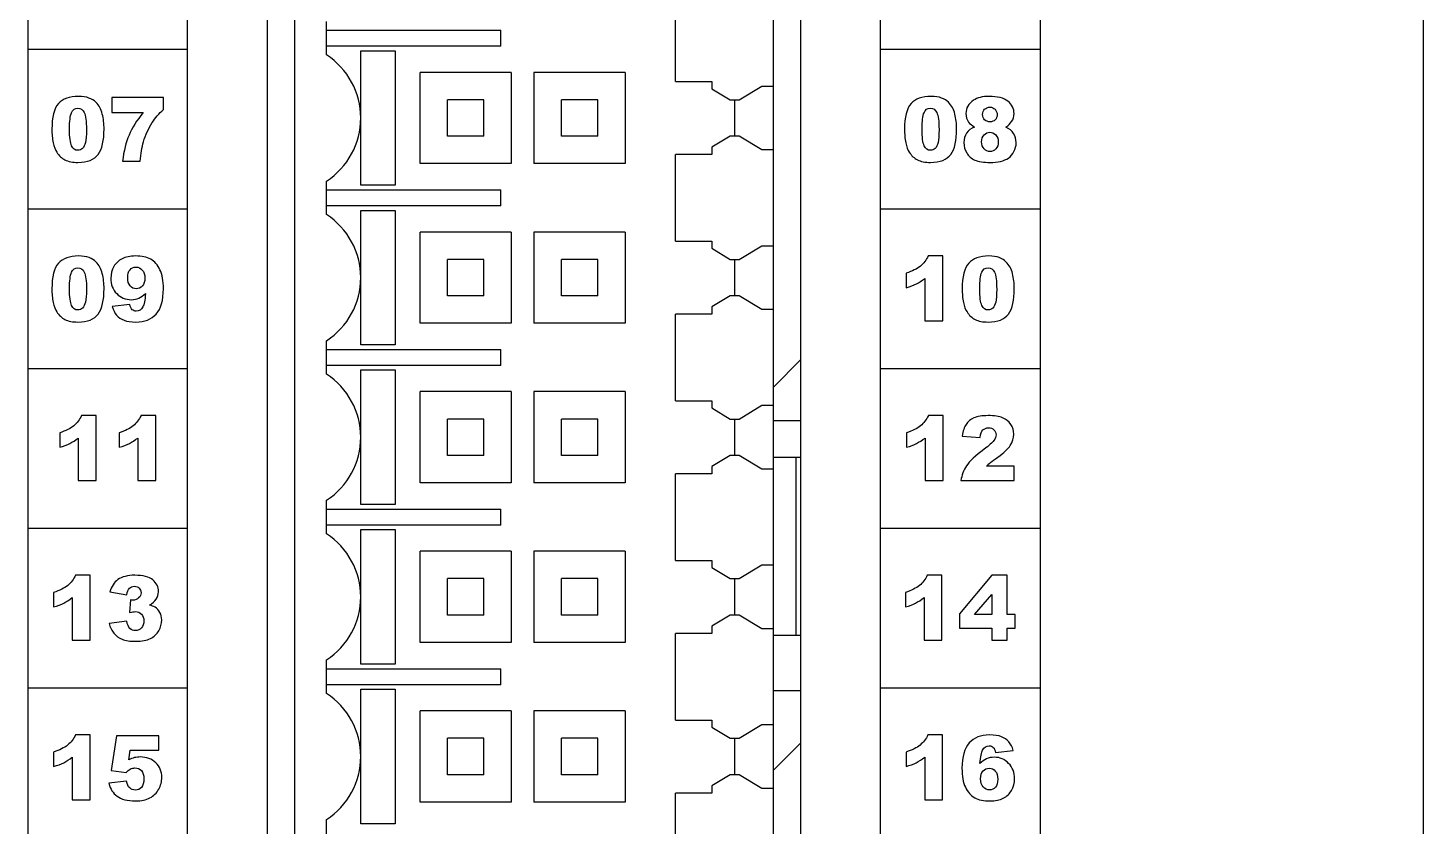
# Model space of a CAD drawing. Header units: millimetres. Extents: x 105 to 171, y 33 to 163.
# Drawn here: x 140.37 to 170.97, y 97.59 to 115.09 of the extents above; entities that cross this region are included whole.
import ezdxf

# ---------------------------------------------------------------- set-up
doc = ezdxf.new("R2010")
doc.units = ezdxf.units.MM
doc.header["$LTSCALE"] = 16.335
doc.layers.get('0').update_dxf_attribs({"linetype": 'CONTINUOUS'})

msp = doc.modelspace()

# ---------------------------------------------------------------- linework, layer by layer
at = {"linetype": 'Continuous'}
for p, q in [((146.219, 128.861), (146.219, 48.361)), ((156.719, 48.361), (156.719, 128.861)), ((145.619, 128.161), (145.619, 48.561)), ((157.319, 48.561), (157.319, 128.161)), ((140.369, 125.111), (140.369, 51.611)), ((143.869, 51.611), (143.869, 125.111)), ((159.069, 51.611), (159.069, 125.111)), ((162.569, 125.111), (162.569, 51.611)), ((170.969, 124.511), (170.969, 38.611)), ((154.569, 113.911), (154.569, 115.811)), ((146.919, 114.494), (146.919, 115.228)), ((146.919, 115.036), (150.744, 115.036)), ((150.744, 114.686), (150.744, 115.036)), ((143.869, 114.611), (140.369, 114.611)), ((150.744, 114.686), (146.919, 114.686)), ((147.669, 113.115), (147.669, 114.586)), ((147.669, 114.586), (148.421, 114.586)), ((148.421, 114.586), (148.421, 111.636)), ((162.569, 114.611), (159.069, 114.611)), ((148.969, 112.111), (148.969, 114.111)), ((150.969, 114.111), (148.969, 114.111)), ((150.969, 114.111), (150.969, 112.111)), ((151.469, 114.111), (151.469, 112.111)), ((153.469, 114.111), (151.469, 114.111)), ((153.469, 114.111), (153.469, 112.111)), ((154.569, 113.911), (155.37, 113.911)), ((155.37, 113.911), (155.369, 113.753)), ((142.207, 113.561), (142.207, 113.232)), ((143.343, 113.561), (142.207, 113.561)), ((143.343, 113.298), (143.343, 113.561)), ((155.369, 113.753), (155.772, 113.511)), ((155.969, 113.511), (156.469, 113.811)), ((156.469, 113.811), (156.719, 113.811)), ((142.207, 113.232), (142.898, 113.232)), ((149.569, 112.711), (149.569, 113.511)), ((150.369, 113.511), (149.569, 113.511)), ((150.369, 112.711), (150.369, 113.511)), ((152.069, 112.711), (152.069, 113.511)), ((152.869, 113.511), (152.069, 113.511)), ((152.869, 112.711), (152.869, 113.511)), ((155.772, 113.511), (155.969, 113.511)), ((155.869, 113.511), (155.869, 112.711)), ((147.669, 111.636), (147.669, 113.107)), ((150.369, 112.711), (149.569, 112.711)), ((152.869, 112.711), (152.069, 112.711)), ((155.772, 112.711), (155.369, 112.468)), ((155.969, 112.711), (155.772, 112.711)), ((156.469, 112.41), (155.969, 112.711)), ((155.37, 112.311), (154.569, 112.311)), ((154.569, 110.411), (154.569, 112.311)), ((155.369, 112.468), (155.37, 112.311)), ((156.719, 112.41), (156.469, 112.41)), ((142.443, 112.161), (142.831, 112.161)), ((150.969, 112.111), (148.969, 112.111)), ((153.469, 112.111), (151.469, 112.111)), ((146.919, 110.994), (146.919, 111.728)), ((146.919, 111.536), (150.744, 111.536)), ((148.421, 111.636), (147.669, 111.636)), ((150.744, 111.186), (150.744, 111.536)), ((143.869, 111.111), (140.369, 111.111)), ((150.744, 111.186), (146.919, 111.186)), ((147.669, 109.615), (147.669, 111.086)), ((147.669, 111.086), (148.421, 111.086)), ((148.421, 111.086), (148.421, 108.136)), ((162.569, 111.111), (159.069, 111.111)), ((148.969, 108.611), (148.969, 110.611)), ((150.969, 110.611), (148.969, 110.611)), ((150.969, 110.611), (150.969, 108.611)), ((151.469, 110.611), (151.469, 108.611)), ((153.469, 110.611), (151.469, 110.611)), ((153.469, 110.611), (153.469, 108.611)), ((154.569, 110.411), (155.37, 110.411)), ((155.37, 110.411), (155.369, 110.253)), ((155.369, 110.253), (155.772, 110.011)), ((155.969, 110.011), (156.469, 110.311)), ((156.469, 110.311), (156.719, 110.311)), ((149.569, 109.211), (149.569, 110.011)), ((150.369, 110.011), (149.569, 110.011)), ((150.369, 109.211), (150.369, 110.011)), ((152.069, 109.211), (152.069, 110.011)), ((152.869, 110.011), (152.069, 110.011)), ((152.869, 109.211), (152.869, 110.011)), ((155.772, 110.011), (155.969, 110.011)), ((155.869, 110.011), (155.869, 109.211)), ((160.437, 110.085), (160.115, 110.085)), ((160.437, 108.661), (160.437, 110.085)), ((147.669, 108.136), (147.669, 109.607)), ((159.635, 109.709), (159.635, 109.39)), ((160.043, 109.594), (160.043, 108.661)), ((142.605, 109.024), (142.218, 108.975)), ((150.369, 109.211), (149.569, 109.211)), ((152.869, 109.211), (152.069, 109.211)), ((155.772, 109.211), (155.369, 108.968)), ((155.369, 108.968), (155.37, 108.811)), ((155.969, 109.211), (155.772, 109.211)), ((156.469, 108.91), (155.969, 109.211)), ((155.37, 108.811), (154.569, 108.811)), ((154.569, 106.911), (154.569, 108.811)), ((156.719, 108.91), (156.469, 108.91)), ((160.043, 108.661), (160.437, 108.661)), ((150.969, 108.611), (148.969, 108.611)), ((153.469, 108.611), (151.469, 108.611)), ((146.919, 107.494), (146.919, 108.228)), ((146.919, 108.036), (150.744, 108.036)), ((148.421, 108.136), (147.669, 108.136)), ((150.744, 107.686), (150.744, 108.036)), ((156.719, 107.212), (157.319, 107.812)), ((143.869, 107.611), (140.369, 107.611)), ((150.744, 107.686), (146.919, 107.686)), ((147.669, 106.115), (147.669, 107.586)), ((147.669, 107.586), (148.421, 107.586)), ((148.421, 107.586), (148.421, 104.636)), ((162.569, 107.611), (159.069, 107.611)), ((150.969, 107.111), (148.969, 107.111)), ((148.969, 105.111), (148.969, 107.111)), ((150.969, 107.111), (150.969, 105.111)), ((153.469, 107.111), (151.469, 107.111)), ((151.469, 107.111), (151.469, 105.111)), ((153.469, 107.111), (153.469, 105.111)), ((154.569, 106.911), (155.37, 106.911)), ((155.37, 106.911), (155.369, 106.753)), ((155.969, 106.511), (156.469, 106.811)), ((156.469, 106.811), (156.719, 106.811)), ((141.868, 106.585), (141.546, 106.585)), ((141.868, 105.161), (141.868, 106.585)), ((143.173, 106.585), (142.851, 106.585)), ((143.173, 105.161), (143.173, 106.585)), ((150.369, 106.511), (149.569, 106.511)), ((149.569, 105.711), (149.569, 106.511)), ((150.369, 105.711), (150.369, 106.511)), ((152.869, 106.511), (152.069, 106.511)), ((152.069, 105.711), (152.069, 106.511)), ((152.869, 105.711), (152.869, 106.511)), ((155.369, 106.753), (155.772, 106.511)), ((155.772, 106.511), (155.969, 106.511)), ((155.869, 106.511), (155.869, 105.711)), ((160.44, 106.585), (160.118, 106.585)), ((160.44, 105.161), (160.44, 106.585)), ((141.066, 106.209), (141.066, 105.89)), ((142.37, 106.209), (142.37, 105.89)), ((157.319, 106.471), (156.719, 106.471)), ((159.637, 106.209), (159.637, 105.89)), ((141.475, 106.094), (141.475, 105.161)), ((142.779, 106.094), (142.779, 105.161)), ((147.669, 104.636), (147.669, 106.107)), ((160.046, 106.094), (160.046, 105.161)), ((160.863, 106.138), (161.252, 106.106)), ((150.369, 105.711), (149.569, 105.711)), ((152.869, 105.711), (152.069, 105.711)), ((155.772, 105.711), (155.369, 105.468)), ((155.969, 105.711), (155.772, 105.711)), ((156.469, 105.41), (155.969, 105.711)), ((156.719, 105.671), (157.319, 105.671)), ((157.219, 101.771), (157.219, 105.671)), ((155.37, 105.311), (154.569, 105.311)), ((154.569, 103.411), (154.569, 105.311)), ((155.369, 105.468), (155.37, 105.311)), ((156.719, 105.41), (156.469, 105.41)), ((162.001, 105.478), (161.394, 105.478)), ((162.001, 105.161), (162.001, 105.478)), ((141.475, 105.161), (141.868, 105.161)), ((142.779, 105.161), (143.173, 105.161)), ((150.969, 105.111), (148.969, 105.111)), ((153.469, 105.111), (151.469, 105.111)), ((160.046, 105.161), (160.44, 105.161)), ((160.834, 105.161), (162.001, 105.161)), ((146.919, 103.994), (146.919, 104.728)), ((146.919, 104.536), (150.744, 104.536)), ((148.421, 104.636), (147.669, 104.636)), ((150.744, 104.186), (150.744, 104.536)), ((143.869, 104.111), (140.369, 104.111)), ((150.744, 104.186), (146.919, 104.186)), ((147.669, 102.615), (147.669, 104.086)), ((147.669, 104.086), (148.421, 104.086)), ((148.421, 104.086), (148.421, 101.136)), ((162.569, 104.111), (159.069, 104.111)), ((150.969, 103.611), (148.969, 103.611)), ((148.969, 101.611), (148.969, 103.611)), ((150.969, 103.611), (150.969, 101.611)), ((153.469, 103.611), (151.469, 103.611)), ((151.469, 103.611), (151.469, 101.611)), ((153.469, 103.611), (153.469, 101.611)), ((154.569, 103.411), (155.37, 103.411)), ((155.37, 103.411), (155.369, 103.253)), ((155.369, 103.253), (155.772, 103.011)), ((155.969, 103.011), (156.469, 103.311)), ((156.469, 103.311), (156.719, 103.311)), ((141.736, 103.085), (141.414, 103.085)), ((141.736, 101.661), (141.736, 103.085)), ((150.369, 103.011), (149.569, 103.011)), ((149.569, 102.211), (149.569, 103.011)), ((150.369, 102.211), (150.369, 103.011)), ((152.869, 103.011), (152.069, 103.011)), ((152.069, 102.211), (152.069, 103.011)), ((152.869, 102.211), (152.869, 103.011)), ((155.772, 103.011), (155.969, 103.011)), ((155.869, 103.011), (155.869, 102.211)), ((160.417, 103.085), (160.095, 103.085)), ((160.417, 101.661), (160.417, 103.085)), ((161.509, 103.085), (160.8, 102.242)), ((161.848, 103.085), (161.509, 103.085)), ((161.848, 102.224), (161.848, 103.085)), ((140.934, 102.709), (140.934, 102.39)), ((141.343, 102.594), (141.343, 101.661)), ((142.169, 102.722), (142.537, 102.656)), ((142.621, 102.543), (142.601, 102.265)), ((147.669, 101.136), (147.669, 102.607)), ((159.615, 102.709), (159.615, 102.39)), ((160.024, 102.594), (160.024, 101.661)), ((161.133, 102.224), (161.509, 102.664)), ((161.509, 102.664), (161.509, 102.224)), ((150.369, 102.211), (149.569, 102.211)), ((152.869, 102.211), (152.069, 102.211)), ((155.772, 102.211), (155.369, 101.968)), ((155.969, 102.211), (155.772, 102.211)), ((156.469, 101.91), (155.969, 102.211)), ((160.8, 102.242), (160.8, 101.922)), ((161.509, 102.224), (161.133, 102.224)), ((162.023, 102.224), (161.848, 102.224)), ((162.023, 101.922), (162.023, 102.224)), ((142.537, 102.082), (142.148, 102.03)), ((155.369, 101.968), (155.37, 101.811)), ((156.719, 101.91), (156.469, 101.91)), ((160.8, 101.922), (161.509, 101.922)), ((161.509, 101.922), (161.509, 101.661)), ((161.848, 101.922), (162.023, 101.922)), ((161.848, 101.661), (161.848, 101.922)), ((141.343, 101.661), (141.736, 101.661)), ((150.969, 101.611), (148.969, 101.611)), ((153.469, 101.611), (151.469, 101.611)), ((155.37, 101.811), (154.569, 101.811)), ((154.569, 99.911), (154.569, 101.811)), ((156.719, 101.771), (157.319, 101.771)), ((160.024, 101.661), (160.417, 101.661)), ((161.509, 101.661), (161.848, 101.661)), ((146.919, 100.494), (146.919, 101.228)), ((146.919, 101.036), (150.744, 101.036)), ((148.421, 101.136), (147.669, 101.136)), ((150.744, 100.686), (150.744, 101.036)), ((150.744, 100.686), (146.919, 100.686)), ((143.869, 100.611), (140.369, 100.611)), ((147.669, 100.586), (148.421, 100.586)), ((147.669, 99.115), (147.669, 100.586)), ((148.421, 100.586), (148.421, 97.636)), ((156.719, 100.561), (157.319, 100.561)), ((162.569, 100.611), (159.069, 100.611)), ((150.969, 100.111), (148.969, 100.111)), ((148.969, 98.111), (148.969, 100.111)), ((150.969, 100.111), (150.969, 98.111)), ((153.469, 100.111), (151.469, 100.111)), ((151.469, 100.111), (151.469, 98.111)), ((153.469, 100.111), (153.469, 98.111)), ((154.569, 99.911), (155.37, 99.911)), ((155.37, 99.911), (155.369, 99.753)), ((155.969, 99.511), (156.469, 99.811)), ((156.469, 99.811), (156.719, 99.811)), ((141.735, 99.585), (141.413, 99.585)), ((141.735, 98.161), (141.735, 99.585)), ((142.315, 99.561), (142.192, 98.808)), ((143.239, 99.561), (142.315, 99.561)), ((143.239, 99.25), (143.239, 99.561)), ((150.369, 99.511), (149.569, 99.511)), ((149.569, 98.711), (149.569, 99.511)), ((150.369, 98.711), (150.369, 99.511)), ((152.869, 99.511), (152.069, 99.511)), ((152.069, 98.711), (152.069, 99.511)), ((152.869, 98.711), (152.869, 99.511)), ((155.369, 99.753), (155.772, 99.511)), ((155.772, 99.511), (155.969, 99.511)), ((155.869, 99.511), (155.869, 98.711)), ((160.431, 99.585), (160.109, 99.585)), ((160.431, 98.161), (160.431, 99.585)), ((140.933, 99.209), (140.933, 98.89)), ((142.58, 99.04), (142.613, 99.25)), ((142.613, 99.25), (143.239, 99.25)), ((156.719, 98.811), (157.319, 99.411)), ((159.629, 99.209), (159.629, 98.89)), ((161.593, 99.198), (161.98, 99.246)), ((141.341, 99.094), (141.341, 98.161)), ((147.669, 97.636), (147.669, 99.107)), ((160.038, 99.094), (160.038, 98.161)), ((142.535, 98.567), (142.142, 98.524)), ((142.192, 98.808), (142.524, 98.76)), ((150.369, 98.711), (149.569, 98.711)), ((152.869, 98.711), (152.069, 98.711)), ((155.772, 98.711), (155.369, 98.468)), ((155.969, 98.711), (155.772, 98.711)), ((156.469, 98.41), (155.969, 98.711)), ((155.37, 98.311), (154.569, 98.311)), ((154.569, 96.411), (154.569, 98.311)), ((155.369, 98.468), (155.37, 98.311)), ((156.719, 98.41), (156.469, 98.41)), ((141.341, 98.161), (141.735, 98.161)), ((150.969, 98.111), (148.969, 98.111)), ((153.469, 98.111), (151.469, 98.111)), ((160.038, 98.161), (160.431, 98.161)), ((146.919, 96.994), (146.919, 97.728)), ((148.421, 97.636), (147.669, 97.636))]:
    msp.add_line(p, q, dxfattribs=at)
for centre, radius, start, end in [((146.019, 113.111), 1.65, 303.0557, 56.9443), ((161.479, 113.208), 1.071, 270.0061, 282.0044), ((146.019, 109.611), 1.65, 303.0557, 56.9443), ((146.019, 106.111), 1.65, 303.0557, 56.9443), ((146.019, 102.611), 1.65, 303.0557, 56.9443), ((146.019, 99.111), 1.65, 303.0557, 56.9443)]:
    msp.add_arc(centre, radius, start, end, dxfattribs=at)
for points in [[(141.477, 113.585), (141.281, 113.585), (141.135, 113.531), (141.039, 113.425)], [(141.709, 113.549), (141.648, 113.572), (141.571, 113.585), (141.477, 113.585)], [(141.858, 113.459), (141.819, 113.496), (141.77, 113.526), (141.709, 113.549)], [(160.177, 113.585), (159.98, 113.585), (159.834, 113.531), (159.738, 113.425)], [(160.409, 113.549), (160.347, 113.572), (160.27, 113.585), (160.177, 113.585)], [(160.557, 113.459), (160.518, 113.496), (160.469, 113.526), (160.409, 113.549)], [(161.449, 113.585), (161.307, 113.585), (161.194, 113.556), (161.108, 113.498)], [(161.863, 113.477), (161.773, 113.548), (161.636, 113.585), (161.449, 113.585)], [(141.039, 113.425), (140.944, 113.318), (140.896, 113.132), (140.896, 112.866)], [(141.282, 112.865), (141.282, 113.041), (141.296, 113.162), (141.325, 113.227)], [(141.325, 113.227), (141.353, 113.292), (141.399, 113.326), (141.464, 113.326)], [(141.464, 113.326), (141.527, 113.326), (141.574, 113.293), (141.605, 113.229)], [(141.605, 113.229), (141.637, 113.165), (141.653, 113.04), (141.653, 112.855)], [(141.947, 113.341), (141.925, 113.382), (141.896, 113.421), (141.858, 113.459)], [(142.001, 113.198), (141.987, 113.252), (141.969, 113.3), (141.947, 113.341)], [(142.898, 113.232), (142.756, 113.056), (142.652, 112.89), (142.587, 112.736)], [(143.095, 113.009), (143.161, 113.112), (143.243, 113.208), (143.343, 113.298)], [(159.738, 113.425), (159.643, 113.318), (159.595, 113.132), (159.595, 112.866)], [(159.981, 112.865), (159.981, 113.041), (159.995, 113.162), (160.024, 113.227)], [(160.024, 113.227), (160.052, 113.292), (160.098, 113.326), (160.163, 113.326)], [(160.163, 113.326), (160.226, 113.326), (160.273, 113.293), (160.304, 113.229)], [(160.304, 113.229), (160.336, 113.165), (160.352, 113.04), (160.352, 112.855)], [(160.646, 113.341), (160.624, 113.382), (160.595, 113.421), (160.557, 113.459)], [(160.7, 113.198), (160.686, 113.252), (160.668, 113.3), (160.646, 113.341)], [(161.108, 113.498), (160.997, 113.424), (160.942, 113.328), (160.942, 113.211)], [(161.308, 113.188), (161.308, 113.235), (161.323, 113.273), (161.352, 113.303)], [(161.352, 113.303), (161.382, 113.332), (161.42, 113.348), (161.468, 113.348)], [(161.468, 113.348), (161.514, 113.348), (161.552, 113.332), (161.582, 113.302)], [(161.582, 113.302), (161.612, 113.271), (161.627, 113.232), (161.627, 113.184)], [(161.998, 113.208), (161.998, 113.316), (161.953, 113.406), (161.863, 113.477)], [(142.04, 112.871), (142.04, 112.984), (142.027, 113.093), (142.001, 113.198)], [(142.904, 112.588), (142.951, 112.742), (143.015, 112.883), (143.095, 113.009)], [(160.739, 112.871), (160.739, 112.984), (160.726, 113.093), (160.7, 113.198)], [(160.942, 113.211), (160.942, 113.14), (160.962, 113.077), (161, 113.022)], [(161, 113.022), (161.027, 112.982), (161.072, 112.946), (161.133, 112.913)], [(161.353, 113.071), (161.323, 113.1), (161.308, 113.14), (161.308, 113.188)], [(161.474, 113.027), (161.424, 113.027), (161.384, 113.041), (161.353, 113.071)], [(161.584, 113.071), (161.556, 113.041), (161.518, 113.027), (161.474, 113.027)], [(161.627, 113.184), (161.627, 113.138), (161.613, 113.099), (161.584, 113.071)], [(161.818, 112.913), (161.875, 112.951), (161.917, 112.991), (161.944, 113.032)], [(161.944, 113.032), (161.98, 113.086), (161.998, 113.145), (161.998, 113.208)], [(140.896, 112.866), (140.896, 112.758), (140.904, 112.659), (140.924, 112.569)], [(141.329, 112.5), (141.297, 112.565), (141.282, 112.687), (141.282, 112.865)], [(141.653, 112.855), (141.653, 112.728), (141.646, 112.634), (141.632, 112.575)], [(141.911, 112.313), (141.997, 112.431), (142.04, 112.617), (142.04, 112.871)], [(142.587, 112.736), (142.521, 112.581), (142.474, 112.389), (142.443, 112.161)], [(159.595, 112.866), (159.595, 112.758), (159.604, 112.659), (159.623, 112.569)], [(160.028, 112.5), (159.996, 112.565), (159.981, 112.687), (159.981, 112.865)], [(160.352, 112.855), (160.352, 112.728), (160.345, 112.634), (160.331, 112.575)], [(160.61, 112.313), (160.696, 112.431), (160.739, 112.617), (160.739, 112.871)], [(160.957, 112.78), (160.919, 112.723), (160.899, 112.654), (160.899, 112.572)], [(161.133, 112.913), (161.053, 112.882), (160.995, 112.838), (160.957, 112.78)], [(161.287, 112.586), (161.287, 112.651), (161.304, 112.702), (161.341, 112.74)], [(161.341, 112.74), (161.377, 112.779), (161.419, 112.798), (161.468, 112.798)], [(161.468, 112.798), (161.516, 112.798), (161.559, 112.778), (161.596, 112.738)], [(161.596, 112.738), (161.634, 112.698), (161.653, 112.648), (161.653, 112.587)], [(161.987, 112.769), (161.95, 112.828), (161.894, 112.877), (161.818, 112.913)], [(162.044, 112.57), (162.044, 112.643), (162.024, 112.709), (161.987, 112.769)], [(140.924, 112.569), (140.943, 112.48), (140.968, 112.41), (141.002, 112.358)], [(141.002, 112.358), (141.049, 112.286), (141.109, 112.23), (141.181, 112.193)], [(141.466, 112.402), (141.406, 112.402), (141.36, 112.435), (141.329, 112.5)], [(141.568, 112.443), (141.54, 112.416), (141.505, 112.402), (141.466, 112.402)], [(141.467, 112.137), (141.677, 112.137), (141.825, 112.195), (141.911, 112.313)], [(141.632, 112.575), (141.619, 112.515), (141.597, 112.471), (141.568, 112.443)], [(142.831, 112.161), (142.843, 112.325), (142.868, 112.467), (142.904, 112.588)], [(159.623, 112.569), (159.642, 112.48), (159.668, 112.41), (159.701, 112.358)], [(159.701, 112.358), (159.748, 112.286), (159.808, 112.23), (159.88, 112.193)], [(160.165, 112.402), (160.105, 112.402), (160.059, 112.435), (160.028, 112.5)], [(160.267, 112.443), (160.239, 112.416), (160.204, 112.402), (160.165, 112.402)], [(160.166, 112.137), (160.376, 112.137), (160.524, 112.195), (160.61, 112.313)], [(160.331, 112.575), (160.318, 112.515), (160.296, 112.471), (160.267, 112.443)], [(160.899, 112.572), (160.899, 112.488), (160.92, 112.412), (160.96, 112.344)], [(160.96, 112.344), (161.001, 112.275), (161.061, 112.224), (161.139, 112.189)], [(161.343, 112.434), (161.305, 112.473), (161.287, 112.524), (161.287, 112.586)], [(161.472, 112.376), (161.424, 112.376), (161.381, 112.395), (161.343, 112.434)], [(161.597, 112.435), (161.56, 112.395), (161.518, 112.376), (161.472, 112.376)], [(161.653, 112.587), (161.653, 112.525), (161.634, 112.475), (161.597, 112.435)], [(161.877, 112.233), (161.923, 112.266), (161.962, 112.313), (161.995, 112.374)], [(161.995, 112.374), (162.027, 112.435), (162.044, 112.5), (162.044, 112.57)], [(141.181, 112.193), (141.254, 112.156), (141.349, 112.137), (141.467, 112.137)], [(159.88, 112.193), (159.953, 112.156), (160.048, 112.137), (160.166, 112.137)], [(161.139, 112.189), (161.217, 112.155), (161.33, 112.137), (161.479, 112.137)], [(161.702, 112.16), (161.771, 112.175), (161.83, 112.2), (161.877, 112.233)], [(141.04, 109.925), (140.944, 109.818), (140.896, 109.632), (140.896, 109.366)], [(141.478, 110.085), (141.281, 110.085), (141.135, 110.031), (141.04, 109.925)], [(141.71, 110.049), (141.649, 110.072), (141.572, 110.085), (141.478, 110.085)], [(141.858, 109.959), (141.82, 109.996), (141.77, 110.026), (141.71, 110.049)], [(141.948, 109.841), (141.926, 109.882), (141.896, 109.921), (141.858, 109.959)], [(142.436, 110.026), (142.358, 109.986), (142.298, 109.929), (142.254, 109.853)], [(142.726, 110.085), (142.61, 110.085), (142.512, 110.065), (142.436, 110.026)], [(143.063, 110.012), (142.978, 110.06), (142.866, 110.085), (142.726, 110.085)], [(143.266, 109.783), (143.215, 109.888), (143.147, 109.964), (143.063, 110.012)], [(159.943, 109.863), (159.87, 109.803), (159.766, 109.751), (159.635, 109.709)], [(160.115, 110.085), (160.073, 109.997), (160.016, 109.922), (159.943, 109.863)], [(161.003, 109.925), (160.908, 109.818), (160.86, 109.632), (160.86, 109.366)], [(161.441, 110.085), (161.245, 110.085), (161.099, 110.031), (161.003, 109.925)], [(161.673, 110.049), (161.612, 110.072), (161.535, 110.085), (161.441, 110.085)], [(161.821, 109.959), (161.783, 109.996), (161.734, 110.026), (161.673, 110.049)], [(161.911, 109.841), (161.889, 109.882), (161.86, 109.921), (161.821, 109.959)], [(141.282, 109.365), (141.282, 109.541), (141.297, 109.662), (141.325, 109.727)], [(141.325, 109.727), (141.354, 109.792), (141.4, 109.826), (141.465, 109.826)], [(141.465, 109.826), (141.528, 109.826), (141.574, 109.793), (141.606, 109.729)], [(141.606, 109.729), (141.637, 109.665), (141.654, 109.54), (141.654, 109.355)], [(142.001, 109.698), (141.988, 109.752), (141.97, 109.8), (141.948, 109.841)], [(142.04, 109.371), (142.04, 109.484), (142.027, 109.593), (142.001, 109.698)], [(142.254, 109.853), (142.21, 109.776), (142.188, 109.691), (142.188, 109.598)], [(142.188, 109.598), (142.188, 109.462), (142.231, 109.349), (142.317, 109.26)], [(142.558, 109.609), (142.558, 109.686), (142.574, 109.745), (142.609, 109.784)], [(142.61, 109.429), (142.575, 109.471), (142.558, 109.531), (142.558, 109.609)], [(142.609, 109.784), (142.643, 109.822), (142.686, 109.842), (142.738, 109.842)], [(142.738, 109.842), (142.792, 109.842), (142.839, 109.82), (142.877, 109.777)], [(142.877, 109.777), (142.915, 109.734), (142.934, 109.675), (142.934, 109.599)], [(142.934, 109.599), (142.934, 109.525), (142.916, 109.468), (142.88, 109.428)], [(143.342, 109.368), (143.342, 109.54), (143.316, 109.678), (143.266, 109.783)], [(159.858, 109.476), (159.917, 109.506), (159.979, 109.545), (160.043, 109.594)], [(161.246, 109.365), (161.246, 109.541), (161.26, 109.662), (161.289, 109.727)], [(161.289, 109.727), (161.317, 109.792), (161.363, 109.826), (161.428, 109.826)], [(161.428, 109.826), (161.491, 109.826), (161.538, 109.793), (161.569, 109.729)], [(161.569, 109.729), (161.601, 109.665), (161.617, 109.54), (161.617, 109.355)], [(161.965, 109.698), (161.951, 109.752), (161.933, 109.8), (161.911, 109.841)], [(162.004, 109.371), (162.004, 109.484), (161.991, 109.593), (161.965, 109.698)], [(140.896, 109.366), (140.896, 109.258), (140.905, 109.159), (140.924, 109.069)], [(141.329, 109), (141.297, 109.065), (141.282, 109.187), (141.282, 109.365)], [(141.654, 109.355), (141.654, 109.228), (141.646, 109.134), (141.633, 109.075)], [(141.912, 108.813), (141.997, 108.931), (142.04, 109.117), (142.04, 109.371)], [(142.317, 109.26), (142.403, 109.171), (142.509, 109.127), (142.635, 109.127)], [(142.743, 109.367), (142.69, 109.367), (142.646, 109.387), (142.61, 109.429)], [(142.88, 109.428), (142.844, 109.387), (142.798, 109.367), (142.743, 109.367)], [(142.805, 109.16), (142.854, 109.182), (142.902, 109.217), (142.949, 109.265)], [(142.949, 109.265), (142.935, 109.114), (142.916, 109.016), (142.891, 108.97)], [(143.182, 108.813), (143.289, 108.93), (143.342, 109.115), (143.342, 109.368)], [(159.635, 109.39), (159.724, 109.417), (159.799, 109.446), (159.858, 109.476)], [(160.86, 109.366), (160.86, 109.258), (160.868, 109.159), (160.888, 109.069)], [(161.292, 109), (161.261, 109.065), (161.246, 109.187), (161.246, 109.365)], [(161.617, 109.355), (161.617, 109.228), (161.609, 109.134), (161.596, 109.075)], [(161.875, 108.813), (161.961, 108.931), (162.004, 109.117), (162.004, 109.371)], [(140.924, 109.069), (140.943, 108.98), (140.969, 108.91), (141.003, 108.858)], [(141.467, 108.902), (141.406, 108.902), (141.36, 108.935), (141.329, 109)], [(141.569, 108.943), (141.54, 108.916), (141.506, 108.902), (141.467, 108.902)], [(141.633, 109.075), (141.619, 109.015), (141.597, 108.971), (141.569, 108.943)], [(142.218, 108.975), (142.241, 108.9), (142.273, 108.838), (142.316, 108.788)], [(142.656, 108.908), (142.632, 108.931), (142.614, 108.969), (142.605, 109.024)], [(142.635, 109.127), (142.699, 109.127), (142.756, 109.137), (142.805, 109.16)], [(142.891, 108.97), (142.856, 108.907), (142.807, 108.876), (142.745, 108.876)], [(160.888, 109.069), (160.907, 108.98), (160.932, 108.91), (160.966, 108.858)], [(161.43, 108.902), (161.37, 108.902), (161.324, 108.935), (161.292, 109)], [(161.532, 108.943), (161.503, 108.916), (161.469, 108.902), (161.43, 108.902)], [(161.596, 109.075), (161.583, 109.015), (161.561, 108.971), (161.532, 108.943)], [(141.003, 108.858), (141.049, 108.786), (141.109, 108.73), (141.182, 108.693)], [(141.182, 108.693), (141.254, 108.656), (141.349, 108.637), (141.467, 108.637)], [(141.467, 108.637), (141.678, 108.637), (141.826, 108.695), (141.912, 108.813)], [(142.316, 108.788), (142.358, 108.739), (142.412, 108.701), (142.477, 108.675)], [(142.477, 108.675), (142.541, 108.65), (142.629, 108.637), (142.74, 108.637)], [(142.745, 108.876), (142.71, 108.876), (142.68, 108.886), (142.656, 108.908)], [(142.74, 108.637), (142.929, 108.637), (143.076, 108.695), (143.182, 108.813)], [(160.966, 108.858), (161.013, 108.786), (161.073, 108.73), (161.145, 108.693)], [(161.145, 108.693), (161.218, 108.656), (161.312, 108.637), (161.431, 108.637)], [(161.431, 108.637), (161.641, 108.637), (161.789, 108.695), (161.875, 108.813)], [(141.546, 106.585), (141.504, 106.497), (141.447, 106.422), (141.374, 106.363)], [(142.851, 106.585), (142.809, 106.497), (142.751, 106.422), (142.679, 106.363)], [(160.118, 106.585), (160.076, 106.497), (160.018, 106.422), (159.946, 106.363)], [(161.119, 106.535), (161.044, 106.502), (160.987, 106.455), (160.946, 106.394)], [(161.427, 106.585), (161.295, 106.585), (161.193, 106.567), (161.119, 106.535)], [(161.746, 106.537), (161.67, 106.568), (161.564, 106.585), (161.427, 106.585)], [(161.926, 106.394), (161.882, 106.459), (161.822, 106.506), (161.746, 106.537)], [(141.374, 106.363), (141.301, 106.303), (141.198, 106.251), (141.066, 106.209)], [(142.679, 106.363), (142.605, 106.303), (142.502, 106.251), (142.37, 106.209)], [(159.946, 106.363), (159.872, 106.303), (159.769, 106.251), (159.637, 106.209)], [(160.946, 106.394), (160.906, 106.332), (160.878, 106.247), (160.863, 106.138)], [(161.252, 106.106), (161.263, 106.184), (161.284, 106.24), (161.316, 106.271)], [(161.316, 106.271), (161.347, 106.302), (161.388, 106.318), (161.438, 106.318)], [(161.438, 106.318), (161.485, 106.318), (161.524, 106.303), (161.556, 106.272)], [(161.556, 106.272), (161.588, 106.242), (161.604, 106.205), (161.604, 106.163)], [(161.991, 106.177), (161.991, 106.257), (161.97, 106.329), (161.926, 106.394)], [(141.066, 105.89), (141.156, 105.917), (141.23, 105.946), (141.29, 105.976)], [(141.29, 105.976), (141.349, 106.006), (141.411, 106.045), (141.475, 106.094)], [(142.37, 105.89), (142.46, 105.917), (142.535, 105.946), (142.594, 105.976)], [(142.594, 105.976), (142.653, 106.006), (142.715, 106.045), (142.779, 106.094)], [(159.637, 105.89), (159.727, 105.917), (159.802, 105.946), (159.861, 105.976)], [(159.861, 105.976), (159.92, 106.006), (159.982, 106.045), (160.046, 106.094)], [(161.556, 106.039), (161.524, 105.994), (161.451, 105.929), (161.337, 105.845)], [(161.604, 106.163), (161.604, 106.123), (161.588, 106.082), (161.556, 106.039)], [(161.644, 105.677), (161.776, 105.769), (161.866, 105.854), (161.916, 105.932)], [(161.916, 105.932), (161.966, 106.01), (161.991, 106.091), (161.991, 106.177)], [(161.337, 105.845), (161.15, 105.707), (161.023, 105.587), (160.955, 105.485)], [(161.487, 105.562), (161.513, 105.584), (161.566, 105.622), (161.644, 105.677)], [(160.955, 105.485), (160.888, 105.384), (160.847, 105.275), (160.834, 105.161)], [(161.394, 105.478), (161.429, 105.512), (161.46, 105.541), (161.487, 105.562)], [(141.243, 102.863), (141.169, 102.803), (141.066, 102.751), (140.934, 102.709)], [(141.414, 103.085), (141.372, 102.997), (141.315, 102.922), (141.243, 102.863)], [(142.345, 102.991), (142.258, 102.928), (142.199, 102.838), (142.169, 102.722)], [(142.714, 103.085), (142.555, 103.085), (142.432, 103.053), (142.345, 102.991)], [(142.595, 102.801), (142.623, 102.829), (142.661, 102.843), (142.707, 102.843)], [(142.707, 102.843), (142.75, 102.843), (142.786, 102.83), (142.811, 102.804)], [(143.11, 102.982), (143.028, 103.05), (142.897, 103.085), (142.714, 103.085)], [(143.233, 102.725), (143.233, 102.829), (143.192, 102.914), (143.11, 102.982)], [(159.924, 102.863), (159.85, 102.803), (159.747, 102.751), (159.615, 102.709)], [(160.095, 103.085), (160.053, 102.997), (159.996, 102.922), (159.924, 102.863)], [(141.158, 102.476), (141.217, 102.506), (141.279, 102.545), (141.343, 102.594)], [(142.537, 102.656), (142.546, 102.725), (142.566, 102.773), (142.595, 102.801)], [(142.671, 102.538), (142.659, 102.538), (142.642, 102.539), (142.621, 102.543)], [(142.798, 102.587), (142.764, 102.555), (142.722, 102.538), (142.671, 102.538)], [(142.85, 102.703), (142.85, 102.658), (142.833, 102.619), (142.798, 102.587)], [(142.811, 102.804), (142.836, 102.779), (142.85, 102.745), (142.85, 102.703)], [(143.033, 102.432), (143.1, 102.469), (143.15, 102.512), (143.183, 102.561)], [(143.183, 102.561), (143.216, 102.61), (143.233, 102.664), (143.233, 102.725)], [(159.839, 102.476), (159.898, 102.506), (159.96, 102.545), (160.024, 102.594)], [(140.934, 102.39), (141.024, 102.417), (141.098, 102.446), (141.158, 102.476)], [(142.601, 102.265), (142.654, 102.28), (142.696, 102.288), (142.727, 102.288)], [(142.727, 102.288), (142.784, 102.288), (142.829, 102.27), (142.862, 102.234)], [(142.862, 102.234), (142.896, 102.198), (142.913, 102.149), (142.913, 102.084)], [(143.157, 102.385), (143.129, 102.403), (143.087, 102.419), (143.033, 102.432)], [(143.265, 102.272), (143.239, 102.319), (143.203, 102.357), (143.157, 102.385)], [(143.304, 102.105), (143.304, 102.17), (143.291, 102.225), (143.265, 102.272)], [(159.615, 102.39), (159.705, 102.417), (159.779, 102.446), (159.839, 102.476)], [(142.148, 102.03), (142.173, 101.942), (142.209, 101.87), (142.257, 101.813)], [(142.607, 101.919), (142.575, 101.949), (142.552, 102.004), (142.537, 102.082)], [(142.73, 101.874), (142.681, 101.874), (142.64, 101.888), (142.607, 101.919)], [(142.86, 101.931), (142.826, 101.893), (142.782, 101.874), (142.73, 101.874)], [(142.913, 102.084), (142.913, 102.02), (142.895, 101.969), (142.86, 101.931)], [(143.24, 101.87), (143.282, 101.944), (143.304, 102.023), (143.304, 102.105)], [(142.257, 101.813), (142.304, 101.755), (142.365, 101.711), (142.438, 101.682)], [(142.438, 101.682), (142.512, 101.652), (142.612, 101.637), (142.74, 101.637)], [(142.74, 101.637), (142.87, 101.637), (142.976, 101.658), (143.056, 101.697)], [(143.056, 101.697), (143.136, 101.737), (143.197, 101.795), (143.24, 101.87)], [(141.413, 99.585), (141.371, 99.497), (141.314, 99.422), (141.241, 99.363)], [(160.109, 99.585), (160.067, 99.497), (160.01, 99.422), (159.937, 99.363)], [(161.458, 99.585), (161.269, 99.585), (161.121, 99.525), (161.015, 99.408)], [(161.721, 99.545), (161.656, 99.571), (161.568, 99.585), (161.458, 99.585)], [(161.882, 99.432), (161.84, 99.482), (161.786, 99.52), (161.721, 99.545)], [(141.241, 99.363), (141.168, 99.303), (141.064, 99.251), (140.933, 99.209)], [(159.937, 99.363), (159.864, 99.303), (159.761, 99.251), (159.629, 99.209)], [(161.015, 99.408), (160.909, 99.29), (160.856, 99.105), (160.856, 98.853)], [(161.25, 98.956), (161.262, 99.106), (161.281, 99.204), (161.306, 99.251)], [(161.306, 99.251), (161.341, 99.313), (161.391, 99.346), (161.454, 99.346)], [(161.454, 99.346), (161.488, 99.346), (161.518, 99.334), (161.541, 99.312)], [(161.541, 99.312), (161.566, 99.289), (161.583, 99.251), (161.593, 99.198)], [(161.98, 99.246), (161.957, 99.32), (161.925, 99.383), (161.882, 99.432)], [(140.933, 98.89), (141.022, 98.917), (141.097, 98.946), (141.156, 98.976)], [(141.156, 98.976), (141.215, 99.006), (141.277, 99.045), (141.341, 99.094)], [(142.708, 99.086), (142.666, 99.076), (142.623, 99.06), (142.58, 99.04)], [(142.609, 98.833), (142.644, 98.851), (142.68, 98.861), (142.718, 98.861)], [(142.834, 99.101), (142.792, 99.101), (142.75, 99.096), (142.708, 99.086)], [(142.718, 98.861), (142.778, 98.861), (142.824, 98.841), (142.86, 98.802)], [(143.174, 98.974), (143.087, 99.058), (142.973, 99.101), (142.834, 99.101)], [(143.306, 98.654), (143.306, 98.782), (143.262, 98.889), (143.174, 98.974)], [(159.629, 98.89), (159.719, 98.917), (159.793, 98.946), (159.853, 98.976)], [(159.853, 98.976), (159.912, 99.006), (159.974, 99.045), (160.038, 99.094)], [(160.856, 98.853), (160.856, 98.68), (160.881, 98.542), (160.931, 98.437)], [(161.394, 99.06), (161.344, 99.037), (161.296, 99.003), (161.25, 98.956)], [(161.318, 98.794), (161.354, 98.834), (161.4, 98.854), (161.455, 98.854)], [(161.564, 99.095), (161.499, 99.095), (161.442, 99.083), (161.394, 99.06)], [(161.455, 98.854), (161.507, 98.854), (161.551, 98.833), (161.587, 98.792)], [(161.879, 98.961), (161.794, 99.05), (161.688, 99.095), (161.564, 99.095)], [(162.01, 98.622), (162.01, 98.759), (161.966, 98.871), (161.879, 98.961)], [(142.524, 98.76), (142.554, 98.795), (142.583, 98.82), (142.609, 98.833)], [(142.602, 98.422), (142.567, 98.455), (142.545, 98.504), (142.535, 98.567)], [(142.86, 98.802), (142.896, 98.763), (142.914, 98.702), (142.914, 98.619)], [(142.914, 98.619), (142.914, 98.537), (142.896, 98.476), (142.861, 98.435)], [(143.238, 98.394), (143.283, 98.477), (143.306, 98.564), (143.306, 98.654)], [(161.264, 98.622), (161.264, 98.696), (161.282, 98.754), (161.318, 98.794)], [(161.321, 98.443), (161.283, 98.486), (161.264, 98.546), (161.264, 98.622)], [(161.587, 98.792), (161.623, 98.75), (161.641, 98.69), (161.641, 98.611)], [(161.641, 98.611), (161.641, 98.534), (161.624, 98.476), (161.59, 98.437)], [(161.944, 98.369), (161.988, 98.445), (162.01, 98.529), (162.01, 98.622)], [(142.142, 98.524), (142.161, 98.458), (142.185, 98.403), (142.213, 98.359)], [(142.213, 98.359), (142.242, 98.315), (142.279, 98.275), (142.325, 98.241)], [(142.325, 98.241), (142.371, 98.207), (142.427, 98.18), (142.493, 98.163)], [(142.727, 98.374), (142.678, 98.374), (142.636, 98.39), (142.602, 98.422)], [(142.861, 98.435), (142.825, 98.394), (142.781, 98.374), (142.727, 98.374)], [(143.047, 98.203), (143.129, 98.247), (143.193, 98.31), (143.238, 98.394)], [(160.931, 98.437), (160.982, 98.332), (161.05, 98.256), (161.135, 98.208)], [(161.461, 98.379), (161.406, 98.379), (161.359, 98.4), (161.321, 98.443)], [(161.59, 98.437), (161.555, 98.398), (161.512, 98.379), (161.461, 98.379)], [(161.762, 98.195), (161.84, 98.234), (161.9, 98.292), (161.944, 98.369)], [(142.493, 98.163), (142.559, 98.146), (142.638, 98.137), (142.731, 98.137)], [(142.731, 98.137), (142.859, 98.137), (142.965, 98.159), (143.047, 98.203)], [(161.135, 98.208), (161.219, 98.161), (161.332, 98.137), (161.472, 98.137)], [(161.472, 98.137), (161.588, 98.137), (161.685, 98.157), (161.762, 98.195)]]:
    msp.add_open_spline(points, degree=3, dxfattribs=at)

doc.saveas('drawing.dxf')
